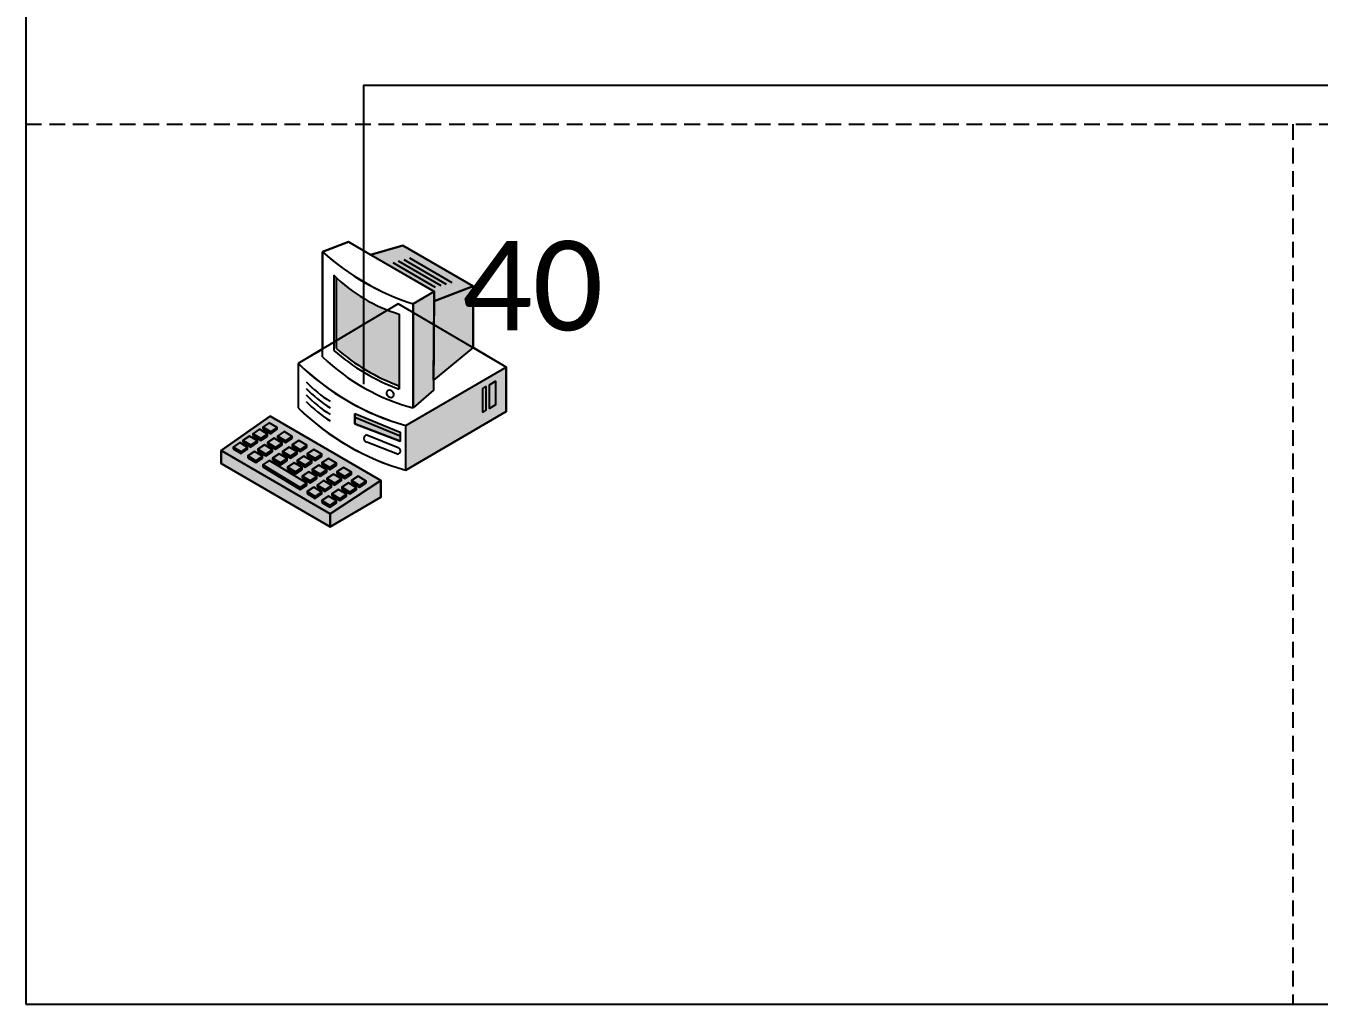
# Model space of a CAD drawing. Extents: x 1 to 296, y 20 to 201.
# Drawn here: x 20 to 50.63, y 20 to 43.16 of the extents above; entities that cross this region are included whole.
import ezdxf

# ---------------------------------------------------------------- set-up
doc = ezdxf.new("R2010")
doc.units = 0
doc.header["$LTSCALE"] = 2.97
doc.header["$MEASUREMENT"] = 0
doc.linetypes.add('HIDDEN2', pattern=[0.1875, 0.125, -0.0625])
doc.layers.get('0').update_dxf_attribs({"linetype": 'CONTINUOUS'})
doc.layers.add('CONNECTOR', color=7, linetype='CONTINUOUS')
doc.styles.get("Standard").update_dxf_attribs({"font": 'txt.shx'})

msp = doc.modelspace()

# ---------------------------------------------------------------- hatches: boundary and pattern name
for color, points in [(7, [(29.667, 36.642), (29.669, 36.873), (28.164, 37.745), (28.928, 37.965), (30.589, 36.997)]), (7, [(29.169, 34.117), (29.169, 36.58), (29.669, 36.873), (29.649, 34.535)]), (7, [(29.667, 36.642), (30.589, 36.997), (30.589, 35.546), (29.649, 34.777)]), (7, [(28.994, 33.701), (31.375, 35.085), (31.375, 34.029), (28.994, 32.644)]), (7, [(24.625, 33.106), (25.783, 33.919), (28.404, 32.402), (27.203, 31.608)]), (253, [(27.792, 33.985), (28.863, 33.545), (28.863, 33.326), (27.792, 33.743)]), (7, [(24.625, 33.106), (27.203, 31.608), (27.203, 31.303), (24.625, 32.798)]), (7, [(27.203, 31.303), (27.203, 31.608), (28.404, 32.402), (28.404, 32.006)])]:
    msp.add_hatch(color=color).paths.add_polyline_path(points)
h = msp.add_hatch(color=7)
edge = h.paths.add_edge_path()
edge.add_line((27.356, 35.522), (27.356, 37.196))
edge.add_line((27.356, 37.196), (27.29, 37.261))
edge.add_ellipse((29.93, 39.972), major_axis=(0.032, -3.796), ratio=0.993528, start_angle=315.0949, end_angle=342.7363)
edge.add_line((28.841, 36.338), (28.841, 34.561))
edge.add_line((28.841, 34.561), (28.841, 34.64))
edge.add_ellipse((30.479, 39.144), major_axis=(-0.122, -4.794), ratio=0.993528, start_angle=320.5053, end_angle=341.3574, ccw=False)
h = msp.add_hatch(color=251)
h.paths.add_polyline_path([(30.982, 34.667), (31.118, 34.753), (31.118, 34.191), (30.982, 34.105)])
h.paths.add_polyline_path([(30.819, 34.579), (30.894, 34.623), (30.894, 34.061), (30.819, 34.017)])
h = msp.add_hatch(color=252)
h.paths.add_polyline_path([(25.608, 33.619), (25.797, 33.506), (25.797, 33.551), (25.608, 33.664)])
h.paths.add_polyline_path([(25.959, 33.407), (26.148, 33.295), (26.148, 33.34), (25.959, 33.452)])
h.paths.add_polyline_path([(26.31, 33.196), (26.499, 33.083), (26.499, 33.128), (26.31, 33.241)])
h.paths.add_polyline_path([(26.661, 32.984), (26.85, 32.872), (26.85, 32.917), (26.661, 33.029)])
h.paths.add_polyline_path([(27.012, 32.773), (27.201, 32.66), (27.201, 32.705), (27.012, 32.818)])
h.paths.add_polyline_path([(27.363, 32.561), (27.552, 32.449), (27.552, 32.494), (27.363, 32.606)])
h.paths.add_polyline_path([(25.797, 33.551), (25.797, 33.506), (25.954, 33.61), (25.954, 33.655)])
h.paths.add_polyline_path([(26.148, 33.34), (26.148, 33.295), (26.305, 33.398), (26.305, 33.443)])
h.paths.add_polyline_path([(26.499, 33.128), (26.499, 33.083), (26.656, 33.187), (26.656, 33.232)])
h.paths.add_polyline_path([(26.85, 32.917), (26.85, 32.872), (27.007, 32.975), (27.007, 33.02)])
h.paths.add_polyline_path([(27.201, 32.705), (27.201, 32.66), (27.358, 32.764), (27.358, 32.809)])
h.paths.add_polyline_path([(27.552, 32.494), (27.552, 32.449), (27.709, 32.552), (27.709, 32.597)])
h.paths.add_polyline_path([(27.714, 32.35), (27.903, 32.237), (27.903, 32.282), (27.714, 32.395)])
h.paths.add_polyline_path([(27.903, 32.282), (27.903, 32.237), (28.06, 32.341), (28.06, 32.386)])
h.paths.add_polyline_path([(25.374, 33.461), (25.563, 33.349), (25.563, 33.394), (25.374, 33.506)])
h.paths.add_polyline_path([(25.725, 33.25), (25.914, 33.137), (25.914, 33.182), (25.725, 33.295)])
h.paths.add_polyline_path([(26.076, 33.038), (26.265, 32.926), (26.265, 32.971), (26.076, 33.083)])
h.paths.add_polyline_path([(26.427, 32.827), (26.616, 32.714), (26.616, 32.759), (26.427, 32.872)])
h.paths.add_polyline_path([(26.778, 32.615), (26.967, 32.503), (26.967, 32.548), (26.778, 32.66)])
h.paths.add_polyline_path([(27.129, 32.404), (27.318, 32.291), (27.318, 32.336), (27.129, 32.449)])
h.paths.add_polyline_path([(25.563, 33.394), (25.563, 33.349), (25.72, 33.452), (25.72, 33.497)])
h.paths.add_polyline_path([(25.914, 33.182), (25.914, 33.137), (26.071, 33.241), (26.071, 33.286)])
h.paths.add_polyline_path([(26.265, 32.971), (26.265, 32.926), (26.422, 33.029), (26.422, 33.074)])
h.paths.add_polyline_path([(26.616, 32.759), (26.616, 32.714), (26.773, 32.818), (26.773, 32.863)])
h.paths.add_polyline_path([(26.967, 32.548), (26.967, 32.503), (27.124, 32.606), (27.124, 32.651)])
h.paths.add_polyline_path([(27.318, 32.336), (27.318, 32.291), (27.475, 32.395), (27.475, 32.44)])
h.paths.add_polyline_path([(27.48, 32.192), (27.669, 32.08), (27.669, 32.125), (27.48, 32.237)])
h.paths.add_polyline_path([(27.669, 32.125), (27.669, 32.08), (27.826, 32.183), (27.826, 32.228)])
h.paths.add_polyline_path([(25.14, 33.304), (25.329, 33.191), (25.329, 33.236), (25.14, 33.349)])
h.paths.add_polyline_path([(25.491, 33.092), (25.68, 32.98), (25.68, 33.025), (25.491, 33.137)])
h.paths.add_polyline_path([(25.842, 32.881), (26.031, 32.768), (26.031, 32.813), (25.842, 32.926)])
h.paths.add_polyline_path([(26.193, 32.669), (26.382, 32.557), (26.382, 32.602), (26.193, 32.714)])
h.paths.add_polyline_path([(26.544, 32.458), (26.733, 32.345), (26.733, 32.39), (26.544, 32.503)])
h.paths.add_polyline_path([(26.895, 32.246), (27.084, 32.134), (27.084, 32.179), (26.895, 32.291)])
h.paths.add_polyline_path([(25.329, 33.236), (25.329, 33.191), (25.486, 33.295), (25.486, 33.34)])
h.paths.add_polyline_path([(25.68, 33.025), (25.68, 32.98), (25.837, 33.083), (25.837, 33.128)])
h.paths.add_polyline_path([(26.031, 32.813), (26.031, 32.768), (26.188, 32.872), (26.188, 32.917)])
h.paths.add_polyline_path([(26.382, 32.602), (26.382, 32.557), (26.539, 32.66), (26.539, 32.705)])
h.paths.add_polyline_path([(26.733, 32.39), (26.733, 32.345), (26.89, 32.449), (26.89, 32.494)])
h.paths.add_polyline_path([(27.084, 32.179), (27.084, 32.134), (27.241, 32.237), (27.241, 32.282)])
h.paths.add_polyline_path([(27.246, 32.035), (27.435, 31.922), (27.435, 31.967), (27.246, 32.08)])
h.paths.add_polyline_path([(27.435, 31.967), (27.435, 31.922), (27.592, 32.026), (27.592, 32.071)])
h.paths.add_polyline_path([(24.906, 33.146), (25.095, 33.034), (25.095, 33.079), (24.906, 33.191)])
h.paths.add_polyline_path([(25.257, 32.935), (25.446, 32.822), (25.446, 32.867), (25.257, 32.98)])
h.paths.add_polyline_path([(25.608, 32.723), (26.499, 32.188), (26.499, 32.233), (25.608, 32.768)])
h.paths.add_polyline_path([(26.661, 32.089), (26.85, 31.976), (26.85, 32.021), (26.661, 32.134)])
h.paths.add_polyline_path([(25.095, 33.079), (25.095, 33.034), (25.252, 33.137), (25.252, 33.182)])
h.paths.add_polyline_path([(25.446, 32.867), (25.446, 32.822), (25.603, 32.926), (25.603, 32.971)])
h.paths.add_polyline_path([(26.499, 32.233), (26.499, 32.188), (26.656, 32.291), (26.656, 32.336)])
h.paths.add_polyline_path([(26.85, 32.021), (26.85, 31.976), (27.007, 32.08), (27.007, 32.125)])
h.paths.add_polyline_path([(27.012, 31.877), (27.201, 31.765), (27.201, 31.81), (27.012, 31.922)])
h.paths.add_polyline_path([(27.201, 31.81), (27.201, 31.765), (27.358, 31.868), (27.358, 31.913)])

# ---------------------------------------------------------------- linework, layer by layer
at = {"color": 7, "linetype": 'HIDDEN2'}
for p, q in [((20, 40.833), (120, 40.833)), ((50, 40.833), (50, 20))]:
    msp.add_line(p, q, dxfattribs=at)
at = {"color": 7, "linetype": 'CONTINUOUS'}
for p, q in [((27.64, 38.053), (27.028, 37.811)), ((27.028, 37.811), (27.64, 38.053)), ((27.64, 38.053), (27.028, 37.811)), ((28.164, 37.745), (27.64, 38.053)), ((27.64, 38.053), (28.165, 37.745)), ((28.164, 37.745), (27.64, 38.053)), ((27.028, 37.811), (27.028, 35.516)), ((27.028, 35.326), (27.028, 37.811)), ((27.028, 37.811), (27.028, 35.502)), ((28.928, 37.965), (28.164, 37.745)), ((28.928, 37.965), (28.164, 37.745)), ((28.165, 37.745), (29.669, 36.871)), ((30.589, 36.997), (28.928, 37.965)), ((30.589, 36.997), (28.928, 37.965)), ((29.081, 37.669), (30.086, 37.085)), ((28.688, 37.559), (29.693, 36.975)), ((28.819, 37.596), (29.824, 37.012)), ((28.95, 37.632), (29.955, 37.048)), ((27.29, 37.261), (27.29, 35.48)), ((27.356, 37.196), (27.29, 37.261)), ((27.356, 35.522), (27.356, 37.196)), ((29.669, 36.871), (29.169, 36.58)), ((30.589, 35.546), (30.589, 36.997)), ((30.589, 35.546), (30.589, 36.997)), ((28.819, 36.58), (26.449, 35.172)), ((31.375, 35.085), (28.819, 36.58)), ((29.169, 36.58), (29.169, 34.117)), ((28.841, 36.338), (28.841, 34.561)), ((31.375, 35.085), (30.589, 35.546)), ((31.375, 35.085), (30.589, 35.546)), ((27.028, 35.516), (26.449, 35.172)), ((27.028, 35.502), (26.449, 35.172)), ((26.449, 35.172), (26.449, 34.117)), ((26.449, 35.172), (26.449, 34.117)), ((26.449, 35.172), (26.449, 34.117)), ((28.994, 33.701), (31.375, 35.085)), ((31.375, 34.029), (31.375, 35.085)), ((31.375, 34.029), (31.375, 35.085)), ((28.841, 34.561), (28.841, 34.64)), ((28.994, 32.644), (31.375, 34.029)), ((28.994, 32.644), (31.375, 34.029)), ((27.792, 33.897), (28.863, 33.458)), ((28.994, 32.644), (28.994, 33.701)), ((28.076, 33.479), (28.819, 33.183)), ((28.797, 33.018), (28.076, 33.304))]:
    msp.add_line(p, q, dxfattribs=at)
for points in [[(20, 20), (120, 20), (120, 70), (20, 70)], [(29.667, 36.642), (29.669, 36.873), (28.164, 37.745), (28.928, 37.965), (30.589, 36.997)], [(29.169, 34.117), (29.169, 36.58), (29.669, 36.873), (29.649, 34.535)], [(29.667, 36.642), (30.589, 36.997), (30.589, 35.546), (29.649, 34.777)], [(28.994, 33.701), (31.375, 35.085), (31.375, 34.029), (28.994, 32.644)], [(24.625, 33.106), (24.625, 32.798), (27.203, 31.303), (28.404, 32.006), (28.404, 32.402), (25.783, 33.919)], [(24.625, 33.106), (25.783, 33.919), (28.404, 32.402), (27.203, 31.608)], [(24.625, 33.106), (25.783, 33.919), (28.404, 32.402), (28.404, 32.006), (27.203, 31.303), (24.625, 32.798)], [(27.792, 33.985), (28.863, 33.545), (28.863, 33.326), (27.792, 33.743)], [(25.374, 33.461), (25.563, 33.349), (25.563, 33.394), (25.374, 33.506)], [(25.563, 33.394), (25.563, 33.349), (25.72, 33.452), (25.72, 33.497)], [(25.608, 33.619), (25.797, 33.506), (25.797, 33.551), (25.608, 33.664)], [(25.797, 33.551), (25.797, 33.506), (25.954, 33.61), (25.954, 33.655)], [(25.959, 33.407), (26.148, 33.295), (26.148, 33.34), (25.959, 33.452)], [(26.148, 33.34), (26.148, 33.295), (26.305, 33.398), (26.305, 33.443)], [(24.625, 33.106), (27.203, 31.608), (27.203, 31.303), (24.625, 32.798)], [(24.906, 33.146), (25.095, 33.034), (25.095, 33.079), (24.906, 33.191)], [(25.095, 33.079), (25.095, 33.034), (25.252, 33.137), (25.252, 33.182)], [(25.14, 33.304), (25.329, 33.191), (25.329, 33.236), (25.14, 33.349)], [(25.329, 33.236), (25.329, 33.191), (25.486, 33.295), (25.486, 33.34)], [(25.491, 33.092), (25.68, 32.98), (25.68, 33.025), (25.491, 33.137)], [(25.68, 33.025), (25.68, 32.98), (25.837, 33.083), (25.837, 33.128)], [(25.725, 33.25), (25.914, 33.137), (25.914, 33.182), (25.725, 33.295)], [(25.914, 33.182), (25.914, 33.137), (26.071, 33.241), (26.071, 33.286)], [(26.076, 33.038), (26.265, 32.926), (26.265, 32.971), (26.076, 33.083)], [(26.31, 33.196), (26.499, 33.083), (26.499, 33.128), (26.31, 33.241)], [(26.499, 33.128), (26.499, 33.083), (26.656, 33.187), (26.656, 33.232)], [(25.257, 32.935), (25.446, 32.822), (25.446, 32.867), (25.257, 32.98)], [(25.446, 32.867), (25.446, 32.822), (25.603, 32.926), (25.603, 32.971)], [(25.842, 32.881), (26.031, 32.768), (26.031, 32.813), (25.842, 32.926)], [(26.031, 32.813), (26.031, 32.768), (26.188, 32.872), (26.188, 32.917)], [(26.265, 32.971), (26.265, 32.926), (26.422, 33.029), (26.422, 33.074)], [(26.427, 32.827), (26.616, 32.714), (26.616, 32.759), (26.427, 32.872)], [(26.616, 32.759), (26.616, 32.714), (26.773, 32.818), (26.773, 32.863)], [(26.661, 32.984), (26.85, 32.872), (26.85, 32.917), (26.661, 33.029)], [(26.85, 32.917), (26.85, 32.872), (27.007, 32.975), (27.007, 33.02)], [(27.012, 32.773), (27.201, 32.66), (27.201, 32.705), (27.012, 32.818)], [(27.201, 32.705), (27.201, 32.66), (27.358, 32.764), (27.358, 32.809)], [(25.608, 32.723), (26.499, 32.188), (26.499, 32.233), (25.608, 32.768)], [(26.193, 32.669), (26.382, 32.557), (26.382, 32.602), (26.193, 32.714)], [(26.382, 32.602), (26.382, 32.557), (26.539, 32.66), (26.539, 32.705)], [(26.544, 32.458), (26.733, 32.345), (26.733, 32.39), (26.544, 32.503)], [(26.733, 32.39), (26.733, 32.345), (26.89, 32.449), (26.89, 32.494)], [(26.778, 32.615), (26.967, 32.503), (26.967, 32.548), (26.778, 32.66)], [(26.967, 32.548), (26.967, 32.503), (27.124, 32.606), (27.124, 32.651)], [(27.363, 32.561), (27.552, 32.449), (27.552, 32.494), (27.363, 32.606)], [(27.552, 32.494), (27.552, 32.449), (27.709, 32.552), (27.709, 32.597)], [(26.499, 32.233), (26.499, 32.188), (26.656, 32.291), (26.656, 32.336)], [(26.895, 32.246), (27.084, 32.134), (27.084, 32.179), (26.895, 32.291)], [(27.084, 32.179), (27.084, 32.134), (27.241, 32.237), (27.241, 32.282)], [(27.129, 32.404), (27.318, 32.291), (27.318, 32.336), (27.129, 32.449)], [(27.203, 31.303), (27.203, 31.608), (28.404, 32.402), (28.404, 32.006)], [(27.318, 32.336), (27.318, 32.291), (27.475, 32.395), (27.475, 32.44)], [(27.48, 32.192), (27.669, 32.08), (27.669, 32.125), (27.48, 32.237)], [(27.669, 32.125), (27.669, 32.08), (27.826, 32.183), (27.826, 32.228)], [(27.714, 32.35), (27.903, 32.237), (27.903, 32.282), (27.714, 32.395)], [(27.903, 32.282), (27.903, 32.237), (28.06, 32.341), (28.06, 32.386)], [(26.661, 32.089), (26.85, 31.976), (26.85, 32.021), (26.661, 32.134)], [(26.85, 32.021), (26.85, 31.976), (27.007, 32.08), (27.007, 32.125)], [(27.012, 31.877), (27.201, 31.765), (27.201, 31.81), (27.012, 31.922)], [(27.201, 31.81), (27.201, 31.765), (27.358, 31.868), (27.358, 31.913)], [(27.246, 32.035), (27.435, 31.922), (27.435, 31.967), (27.246, 32.08)], [(27.435, 31.967), (27.435, 31.922), (27.592, 32.026), (27.592, 32.071)]]:
    msp.add_lwpolyline(points, close=True, dxfattribs=at)
at = {"color": 251, "linetype": 'CONTINUOUS'}
for points in [[(30.819, 34.579), (30.894, 34.623), (30.894, 34.061), (30.819, 34.017)], [(30.982, 34.667), (31.118, 34.753), (31.118, 34.191), (30.982, 34.105)]]:
    msp.add_lwpolyline(points, close=True, dxfattribs=at)
at = {"color": 10, "linetype": 'CONTINUOUS'}
for points in [[(25.608, 33.664), (25.797, 33.551), (25.954, 33.655), (25.765, 33.767)], [(25.14, 33.349), (25.329, 33.236), (25.486, 33.34), (25.297, 33.452)], [(25.374, 33.506), (25.563, 33.394), (25.72, 33.497), (25.531, 33.61)], [(25.725, 33.295), (25.914, 33.182), (26.071, 33.286), (25.882, 33.398)], [(25.959, 33.452), (26.148, 33.34), (26.305, 33.443), (26.116, 33.556)], [(24.906, 33.191), (25.095, 33.079), (25.252, 33.182), (25.063, 33.295)], [(25.257, 32.98), (25.446, 32.867), (25.603, 32.971), (25.414, 33.083)], [(25.491, 33.137), (25.68, 33.025), (25.837, 33.128), (25.648, 33.241)], [(26.076, 33.083), (26.265, 32.971), (26.422, 33.074), (26.233, 33.187)], [(26.31, 33.241), (26.499, 33.128), (26.656, 33.232), (26.467, 33.344)], [(26.661, 33.029), (26.85, 32.917), (27.007, 33.02), (26.818, 33.133)], [(25.608, 32.768), (26.499, 32.233), (26.656, 32.336), (25.765, 32.872)], [(25.842, 32.926), (26.031, 32.813), (26.188, 32.917), (25.999, 33.029)], [(26.193, 32.714), (26.382, 32.602), (26.539, 32.705), (26.35, 32.818)], [(26.427, 32.872), (26.616, 32.759), (26.773, 32.863), (26.584, 32.975)], [(27.012, 32.818), (27.201, 32.705), (27.358, 32.809), (27.169, 32.921)], [(26.544, 32.503), (26.733, 32.39), (26.89, 32.494), (26.701, 32.606)], [(26.778, 32.66), (26.967, 32.548), (27.124, 32.651), (26.935, 32.764)], [(27.129, 32.449), (27.318, 32.336), (27.475, 32.44), (27.286, 32.552)], [(27.363, 32.606), (27.552, 32.494), (27.709, 32.597), (27.52, 32.71)], [(27.714, 32.395), (27.903, 32.282), (28.06, 32.386), (27.871, 32.498)], [(26.661, 32.134), (26.85, 32.021), (27.007, 32.125), (26.818, 32.237)], [(26.895, 32.291), (27.084, 32.179), (27.241, 32.282), (27.052, 32.395)], [(27.246, 32.08), (27.435, 31.967), (27.592, 32.071), (27.403, 32.183)], [(27.48, 32.237), (27.669, 32.125), (27.826, 32.228), (27.637, 32.341)], [(27.012, 31.922), (27.201, 31.81), (27.358, 31.913), (27.169, 32.026)]]:
    msp.add_lwpolyline(points, close=True, dxfattribs=at)
at = {"color": 7, "linetype": 'CONTINUOUS'}
for points in [[(27.792, 33.985), (28.863, 33.545), (28.863, 33.326)], [(27.792, 33.985), (27.792, 33.743), (28.863, 33.326)]]:
    msp.add_lwpolyline(points, dxfattribs=at)
for centre, major_axis, start_param, end_param in [((31.009, 42.322), (0, -6.034), 5.556901, 5.971177), ((30.96, 42.236), (0, -5.937), 5.553467, 5.974611), ((29.93, 39.972), (0.032, -3.796), -0.783742, -0.301308), ((30.403, 38.855), (0, -4.898), 5.516794, 6.026737), ((30.562, 39.286), (0.009, -5.033), -0.71516, -0.353206), ((30.479, 39.144), (-0.122, -4.794), -0.689313, -0.325375), ((30.623, 39.52), (0, -6.045), 5.514882, 6.008547), ((30.574, 39.433), (0, -5.949), 5.510798, 6.012631), ((29.088, 37.205), (0, -3.494), -0.78478, -0.574048), ((29.088, 37.051), (0, -3.494), -0.78478, -0.574048), ((29.088, 36.897), (0, -3.494), -0.78478, -0.574048), ((30.557, 38.343), (0, -5.912), 5.508675, 6.013865), ((30.557, 38.343), (0, -5.912), 5.508675, 6.013865), ((30.609, 38.434), (0, -6.014), -0.770143, -0.273687), ((29.088, 36.743), (0, -3.494), -0.78478, -0.574048), ((28.093, 33.392), (0, -0.0895), 3.330331, 6.094447), ((28.784, 33.103), (0, -0.0867), 0.152119, 2.724371)]:
    msp.add_ellipse(centre, major_axis=major_axis, ratio=0.993528, start_param=start_param, end_param=end_param, dxfattribs=at)
msp.add_ellipse((28.627, 34.45), major_axis=(0.049, -0.0849), ratio=0.747569, dxfattribs=at)
at = {"layer": 'CONNECTOR', "linetype": 'CONTINUOUS'}
msp.add_lwpolyline([(28, 34.678), (28, 41.76), (71, 41.76), (71, 45)], dxfattribs=at)

# ---------------------------------------------------------------- texts
at = {"layer": 'CONNECTOR', "insert": (32, 37), "char_height": 2.11666, "width": 14.11111, "attachment_point": 5}
msp.add_mtext('\\C7;\\fCalibri|b0|i0|;\\H2.1166585922241;40', dxfattribs=at)

doc.saveas('drawing.dxf')
